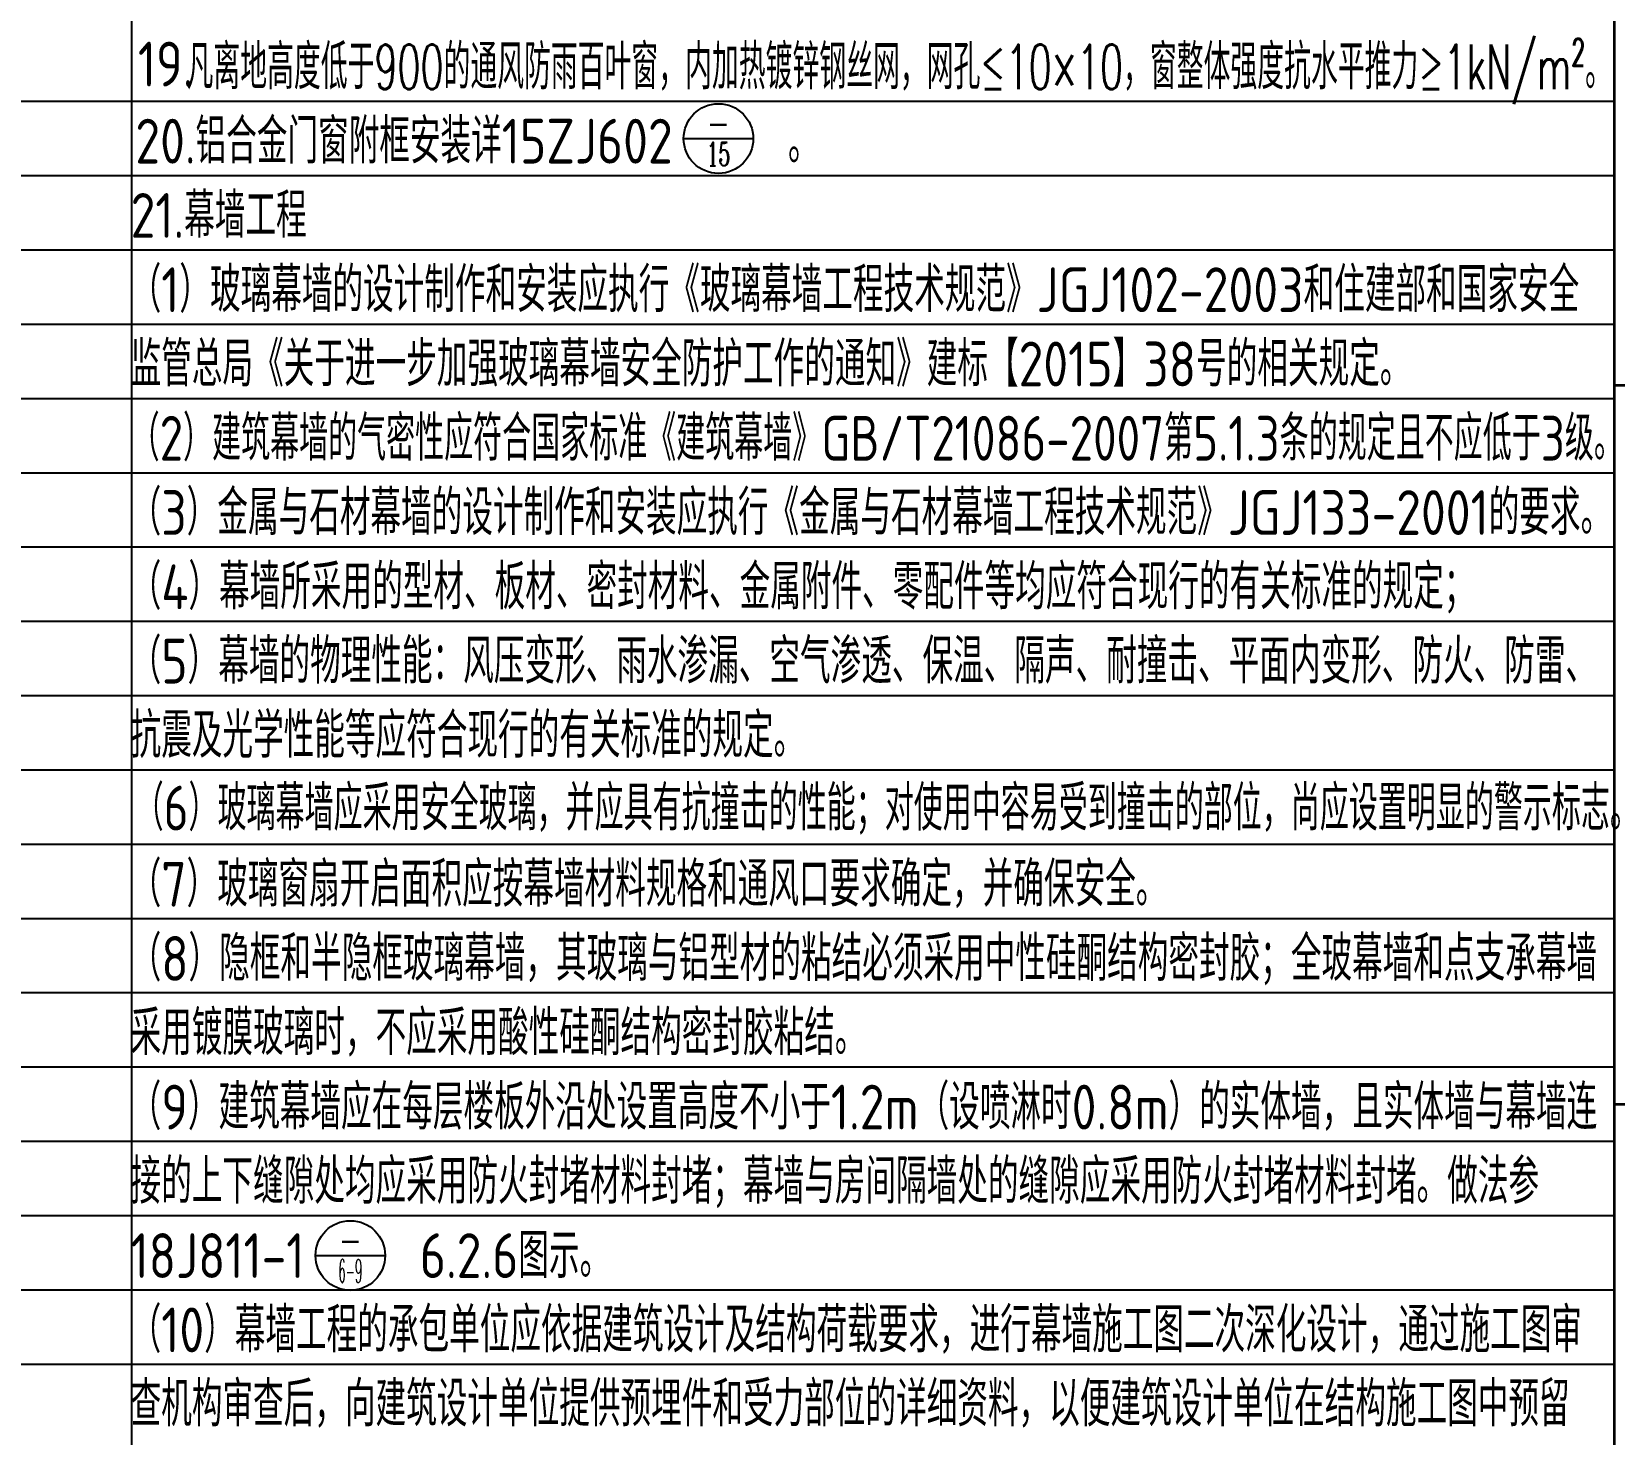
# Model space of a CAD drawing. Extents: x -737978 to 768813, y -372247 to 1140308.
# Drawn here: x -631410 to -614359, y -29256 to -14149 of the extents above; entities that cross this region are included whole.
import ezdxf
from ezdxf.enums import TextEntityAlignment as Align

# ---------------------------------------------------------------- set-up
doc = ezdxf.new("R2010")
doc.units = 0
doc.header["$LTSCALE"] = 1000
doc.header["$MEASUREMENT"] = 0
doc.layers.get('0').update_dxf_attribs({"linetype": 'CONTINUOUS'})
for name, color, linetype in [('A-ANNO-TABS', 7, 'CONTINUOUS'), ('A-ANNO-TEXT', 7, 'CONTINUOUS'), ('A-ANNO-TEXT修改内容', 2, 'CONTINUOUS'), ('PUB_TITLE', 4, 'CONTINUOUS')]:
    doc.layers.add(name, color=color, linetype=linetype)
doc.styles.add('A-单线字', font='GBENOR', dxfattribs={"bigfont": 'GBCBIG'})
doc.styles.add('COMP', font='complex', dxfattribs={"bigfont": 'hztxt'})
doc.styles.add('HZ', font='SIMPLEX.SHX', dxfattribs={"width": 0.7, "bigfont": 'HZTXT.SHX'})

# ---------------------------------------------------------------- blocks, each defined once
blk = doc.blocks.new('TQ1')
at = {"layer": 'PUB_TITLE', "const_width": 20}
for points in [[(-49855, -378414), (-49855, -418455)], [(-49855, -401055), (-43855, -401055)], [(-49855, -406455), (-43855, -406455)]]:
    blk.add_lwpolyline(points, dxfattribs=at)
blk = doc.blocks.new('_INDEX')
blk.add_line((-0.5, 0), (0.5, 0))
blk.add_circle((0, 0), 0.5)
at = {"style": 'COMP'}
for tag, width, p, p2 in [('1', 2.333333, (-0.17, 0.05), (0.17, 0.05)), ('-', 1.166667, (-0.17, -0.39), (0.17, -0.39))]:
    blk.add_attdef(tag, text='', height=0.34, dxfattribs=dict(at, width=width)).set_placement(p, p2, align=Align.FIT)

msp = doc.modelspace()

# ---------------------------------------------------------------- linework, layer by layer
at = {"layer": 'A-ANNO-TABS', "color": 8}
for p, q in [((-630332.6, 11497.5), (-630332.6, -40502.5)), ((-630332.6, 11497.5), (-630332.6, -40502.5)), ((-614358.7, -14902.5), (-686357.6, -14902.5)), ((-614358.7, -15702.5), (-686357.6, -15702.5)), ((-614358.7, -16502.5), (-686357.6, -16502.5)), ((-614358.7, -17302.5), (-686357.6, -17302.5)), ((-614358.7, -18102.5), (-686357.6, -18102.5)), ((-614358.7, -18902.5), (-686357.6, -18902.5)), ((-614358.7, -19702.5), (-686357.6, -19702.5)), ((-614358.7, -20502.5), (-686357.6, -20502.5)), ((-614358.7, -21302.5), (-686357.6, -21302.5)), ((-614358.7, -22102.5), (-686357.6, -22102.5)), ((-614358.7, -22902.5), (-686357.6, -22902.5)), ((-614358.7, -23702.5), (-686357.6, -23702.5)), ((-614358.7, -24502.5), (-686357.6, -24502.5)), ((-614358.7, -25302.5), (-686357.6, -25302.5)), ((-614358.7, -26102.5), (-686357.6, -26102.5)), ((-614358.7, -26902.5), (-686357.6, -26902.5)), ((-614358.7, -27702.5), (-686357.6, -27702.5)), ((-614358.7, -28502.5), (-686357.6, -28502.5))]:
    msp.add_line(p, q, dxfattribs=at)

# ---------------------------------------------------------------- block references
at = {"xscale": 1.433507481003284, "yscale": 1.433507481003284, "zscale": 1.433507481003284}
msp.add_blockref('TQ1', (-542891.5, 556956.1), dxfattribs=at)
at = {"layer": 'A-ANNO-TEXT修改内容', "color": 4}
ref = msp.add_blockref('_INDEX', (-624010.6, -15300.6), dxfattribs=dict(at, xscale=750, yscale=750, zscale=750))
ref.add_attrib('1', '-', dxfattribs={"layer": '0', "height": 255, "style": 'COMP', "width": 1.166667}).set_placement((-624138.1, -15263.1), (-623883.1, -15263.1), align=Align.FIT)
ref.add_attrib('-', '15', dxfattribs={"layer": '0', "height": 255, "style": 'COMP', "width": 0.724138}).set_placement((-624138.1, -15593.1), (-623883.1, -15593.1), align=Align.FIT)
ref = msp.add_blockref('_INDEX', (-627976.4, -27330.2), dxfattribs=dict(at, xscale=750, yscale=750, zscale=750))
ref.add_attrib('1', '-', dxfattribs={"layer": '0', "height": 255, "style": 'COMP', "width": 1.166667}).set_placement((-628103.9, -27292.7), (-627848.9, -27292.7), align=Align.FIT)
ref.add_attrib('-', '6-9', dxfattribs={"layer": '0', "height": 255, "style": 'COMP', "width": 0.35}).set_placement((-628103.9, -27622.7), (-627848.9, -27622.7), align=Align.FIT)

# ---------------------------------------------------------------- texts
at = {"layer": 'A-ANNO-TEXT', "color": 6}
for s, height, style, width, p in [('19.', 482.27, 'A-单线字', 0.95, (-630265.3, -14739.4)), ('凡离地高度低于900的通风防雨百叶窗，内加热镀锌钢丝网，网孔≤10×10，窗整体强度抗水平推力≥1kN/m²。', 482, 'HZ', 0.6, (-629740.8, -14769.6))]:
    msp.add_text(s, height=height, dxfattribs=dict(at, style=style, width=width)).set_placement(p)
at = {"layer": 'A-ANNO-TEXT', "color": 0, "style": 'A-单线字', "width": 0.95}
for s, p in [('20.铝合金门窗附框安装详15ZJ602     。', (-630292.7, -15569.6)), ('采用镀膜玻璃时，不应采用酸性硅酮结构密封胶粘结。', (-630343.6, -25172.4))]:
    msp.add_text(s, height=482.27, dxfattribs=at).set_placement(p)
at = {"layer": 'A-ANNO-TEXT', "color": 7, "style": 'A-单线字'}
for s, width, p in [('21.幕墙工程', 0.95, (-630343.6, -16369.6)), ('（1）玻璃幕墙的设计制作和安装应执行《玻璃幕墙工程技术规范》JGJ102-2003和住建部和国家安全', 0.95, (-630343.6, -17169.6)), ('监管总局《关于进一步加强玻璃幕墙安全防护工作的通知》建标【2015】38号的相关规定。', 0.95, (-630343.6, -17969.6)), ('（2）建筑幕墙的气密性应符合国家标准《建筑幕墙》GB/T21086-2007第5.1.3条的规定且不应低于3级。', 0.9, (-630343.6, -18769.6)), ('（3）金属与石材幕墙的设计制作和安装应执行《金属与石材幕墙工程技术规范》JGJ133-2001的要求。', 0.95, (-630343.6, -19569.6)), ('（4）幕墙所采用的型材、板材、密封材料、金属附件、零配件等均应符合现行的有关标准的规定；', 0.95, (-630343.6, -20369.6)), ('（5）幕墙的物理性能：风压变形、雨水渗漏、空气渗透、保温、隔声、耐撞击、平面内变形、防火、防雷、', 0.95, (-630343.6, -21169.6)), ('抗震及光学性能等应符合现行的有关标准的规定。', 0.95, (-630343.6, -21969.6)), ('（6）玻璃幕墙应采用安全玻璃，并应具有抗撞击的性能；对使用中容易受到撞击的部位，尚应设置明显的警示标志。', 0.9, (-630300.1, -22752.1)), ('（7）玻璃窗扇开启面积应按幕墙材料规格和通风口要求确定，并确保安全。', 0.95, (-630343.6, -23572.4)), ('（8）隐框和半隐框玻璃幕墙，其玻璃与铝型材的粘结必须采用中性硅酮结构密封胶；全玻幕墙和点支承幕墙', 0.95, (-630343.6, -24372.4)), ('（9）建筑幕墙应在每层楼板外沿处设置高度不小于1.2m（设喷淋时0.8m）的实体墙，且实体墙与幕墙连', 0.95, (-630343.7, -25972.4)), ('接的上下缝隙处均应采用防火封堵材料封堵；幕墙与房间隔墙处的缝隙应采用防火封堵材料封堵。做法参', 0.95, (-630343.7, -26772.4)), ('18J811-1     6.2.6图示。', 0.95, (-630343.7, -27572.4)), ('（10）幕墙工程的承包单位应依据建筑设计及结构荷载要求，进行幕墙施工图二次深化设计，通过施工图审', 0.95, (-630343.8, -28372.4)), ('查机构审查后，向建筑设计单位提供预埋件和受力部位的详细资料，以便建筑设计单位在结构施工图中预留', 0.95, (-630343.8, -29169.6))]:
    msp.add_text(s, height=482.27, dxfattribs=dict(at, width=width)).set_placement(p)

doc.saveas('drawing.dxf')
